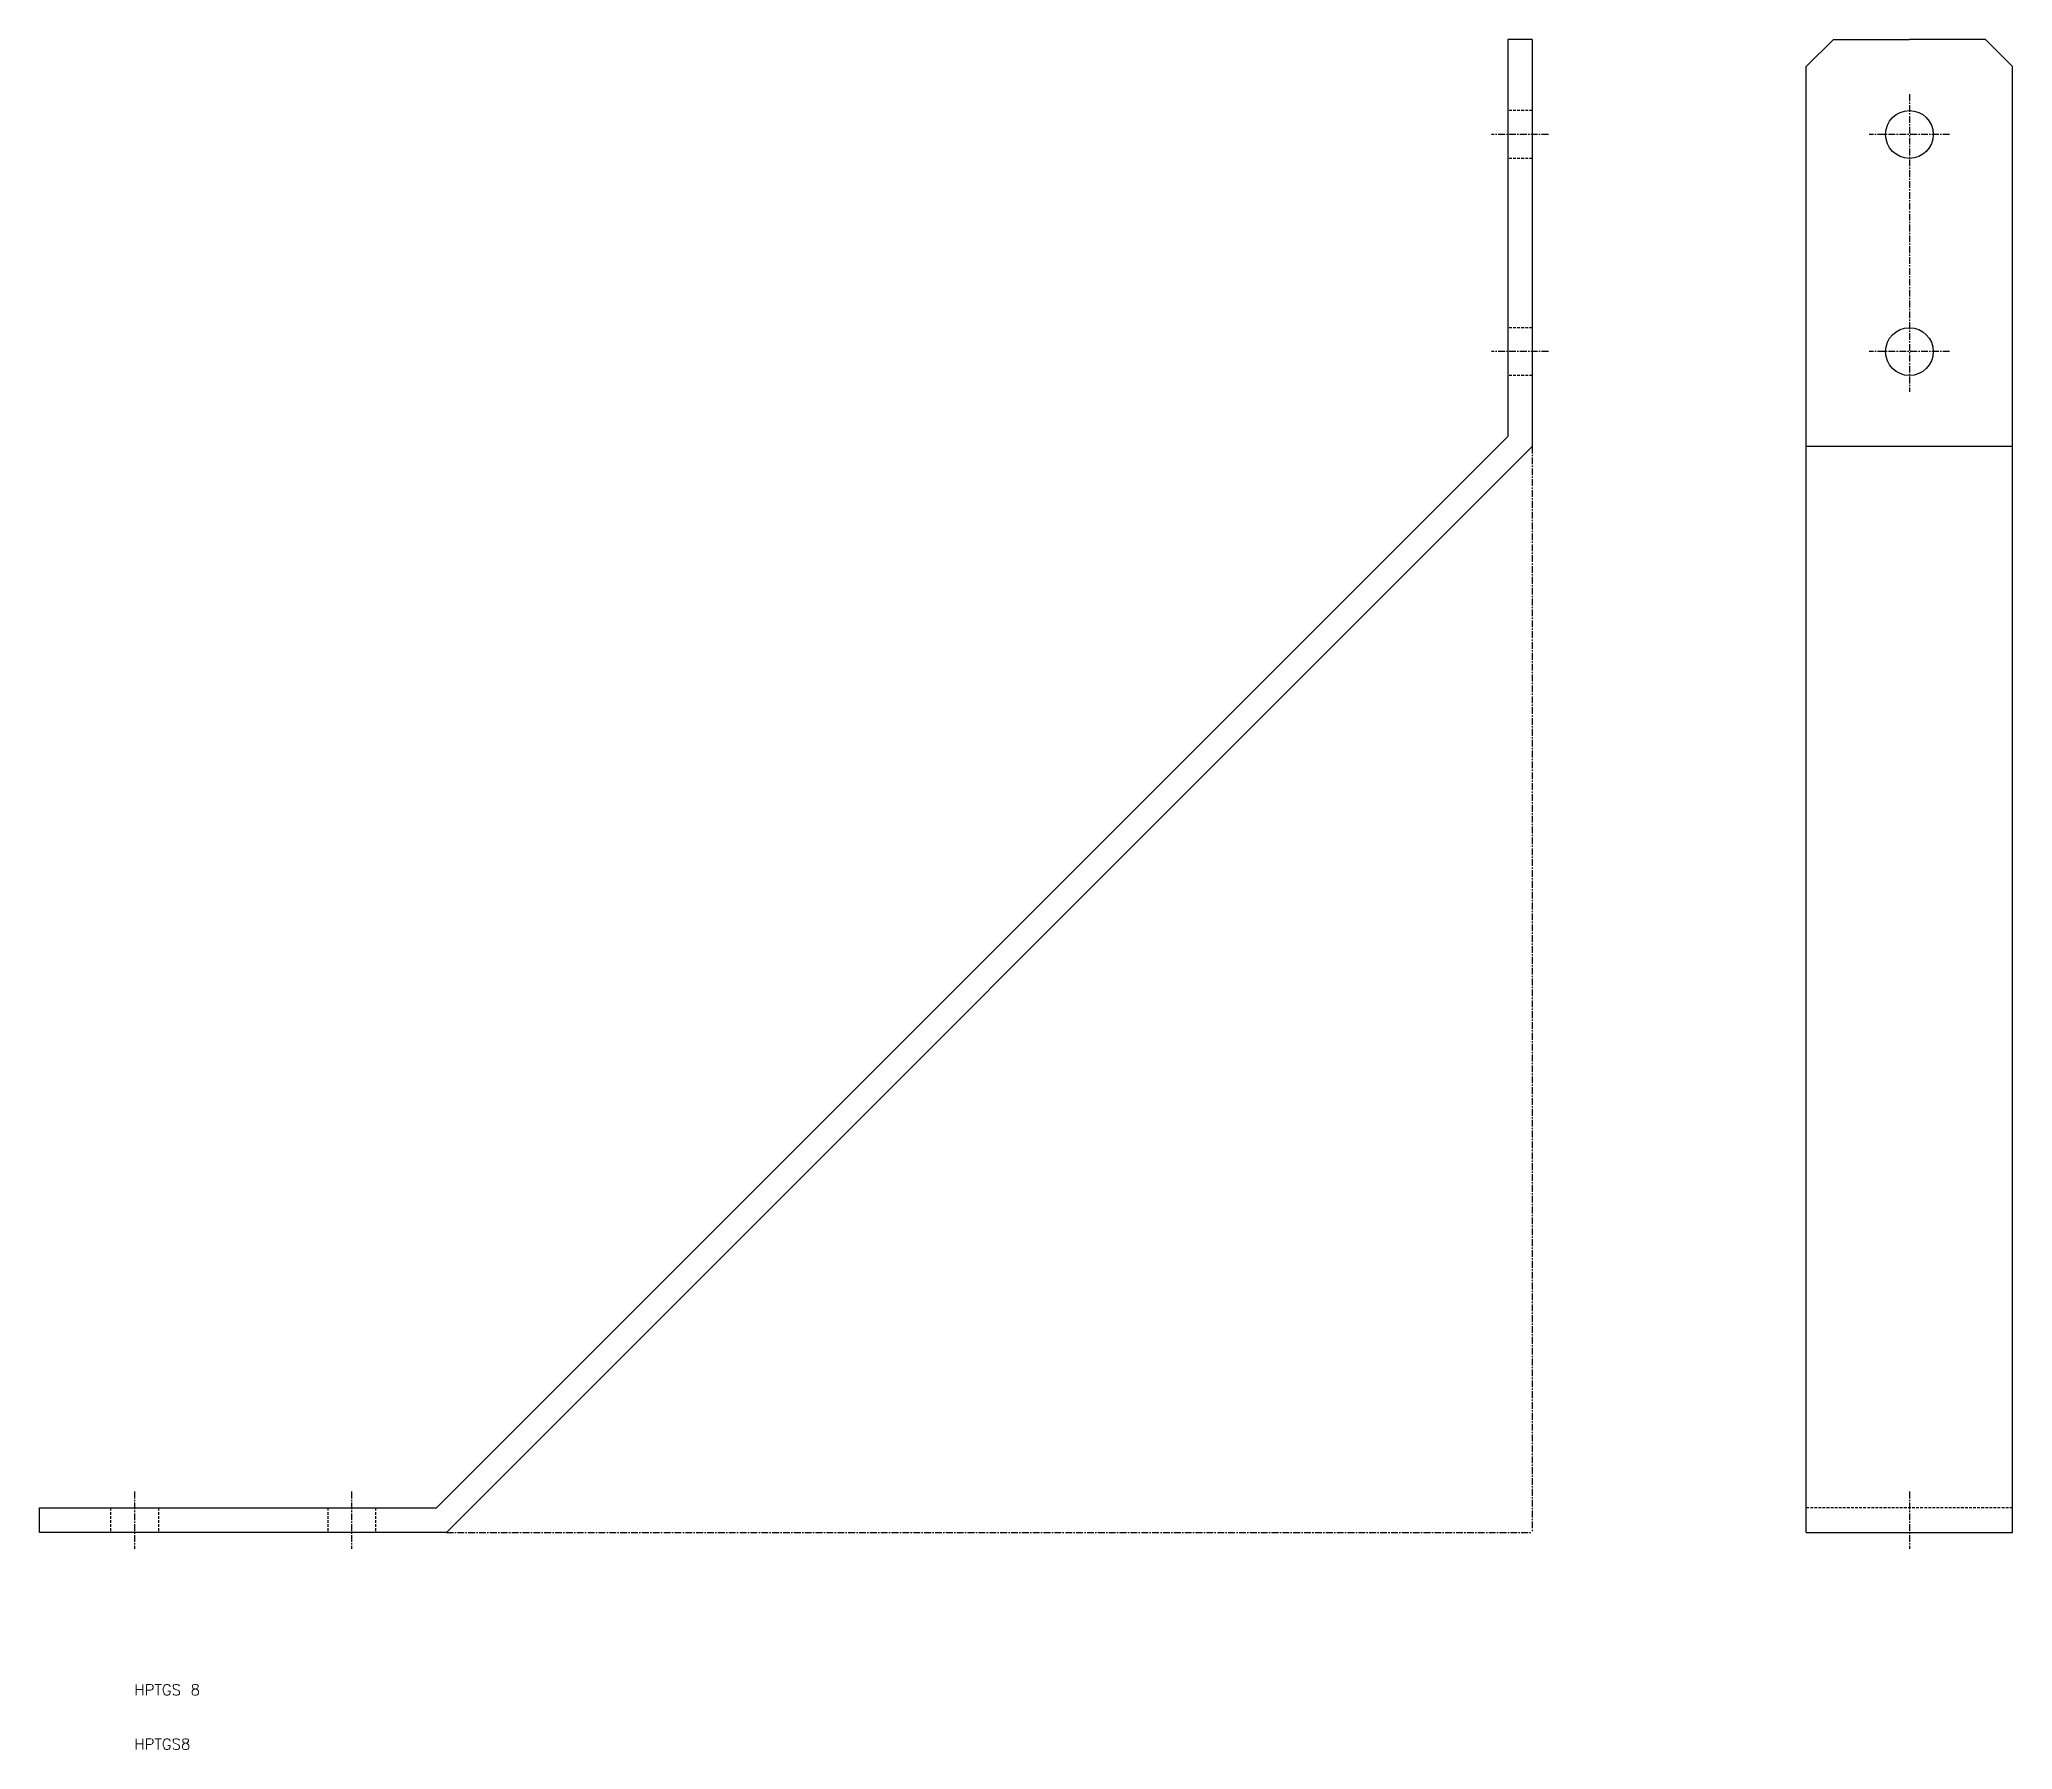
# Model space of a CAD drawing. Extents: x -275 to 88, y -40 to 275.
import ezdxf

# ---------------------------------------------------------------- set-up
doc = ezdxf.new("R2010")
doc.units = 0
doc.linetypes.add('CENTER', pattern=[2, 1.25, -0.25, 0.25, -0.25])
doc.linetypes.add('DASHED', pattern=[0.75, 0.5, -0.25])
doc.layers.get('0').update_dxf_attribs({"linetype": 'CONTINUOUS'})
doc.layers.add('CENTER', color=1, linetype='CENTER')
doc.styles.get("Standard").update_dxf_attribs({"font": 'txt.shx', "bigfont": 'bigfont.shx'})

msp = doc.modelspace()

# ---------------------------------------------------------------- linework, layer by layer
at = {"color": 7, "linetype": 'CONTINUOUS'}
for p, q in [((-4.5, 275), (-4.5, 201.86)), ((0, 275), (-4.5, 275)), ((0, 275), (0, 200)), ((50.5, 270), (55.5, 275)), ((55.5, 275), (69.5, 275)), ((83.5, 275), (69.5, 275)), ((88.5, 270), (83.5, 275)), ((50.5, 0), (50.5, 270)), ((88.5, 0), (88.5, 270)), ((-201.86, 4.5), (-4.5, 201.86)), ((-200, 0), (0, 200)), ((88.5, 200), (50.5, 200)), ((-275, 4.5), (-201.86, 4.5)), ((-275, 0), (-275, 4.5)), ((-200, 0), (-275, 0)), ((50.5, 0), (88.5, 0))]:
    msp.add_line(p, q, dxfattribs=at)
at = {"color": 3, "linetype": 'DASHED'}
for p, q in [((0, 261.9), (-4.5, 261.9)), ((0, 253.1), (-4.5, 253.1)), ((0, 221.9), (-4.5, 221.9)), ((0, 213.1), (-4.5, 213.1)), ((-261.9, 4.5), (-261.9, 0)), ((-253.1, 4.5), (-253.1, 0)), ((-221.9, 4.5), (-221.9, 0)), ((-213.1, 4.5), (-213.1, 0)), ((88.5, 4.5), (50.5, 4.5))]:
    msp.add_line(p, q, dxfattribs=at)
at = {"color": 7, "linetype": 'CONTINUOUS'}
for centre in [(69.5, 257.5), (69.5, 217.5)]:
    msp.add_circle(centre, 4.4, dxfattribs=at)
at = {"layer": 'CENTER', "color": 1, "linetype": 'CENTER'}
for p, q in [((69.5, 264.9), (69.5, 210.1)), ((3, 257.5), (-7.5, 257.5)), ((76.9, 257.5), (62.1, 257.5)), ((3, 217.5), (-7.5, 217.5)), ((76.9, 217.5), (62.1, 217.5)), ((0, 200), (0, 0)), ((-257.5, 7.5), (-257.5, -3)), ((-217.5, 7.5), (-217.5, -3)), ((69.5, 7.5), (69.5, -3)), ((-200, 0), (0, 0))]:
    msp.add_line(p, q, dxfattribs=at)

# ---------------------------------------------------------------- texts
at = {"color": 7, "linetype": 'CONTINUOUS'}
for s, p in [('HPTGS 8', (-257.5, -30)), ('HPTGS8', (-257.5, -40))]:
    msp.add_text(s, height=2, dxfattribs=at).set_placement(p)

doc.saveas('drawing.dxf')
